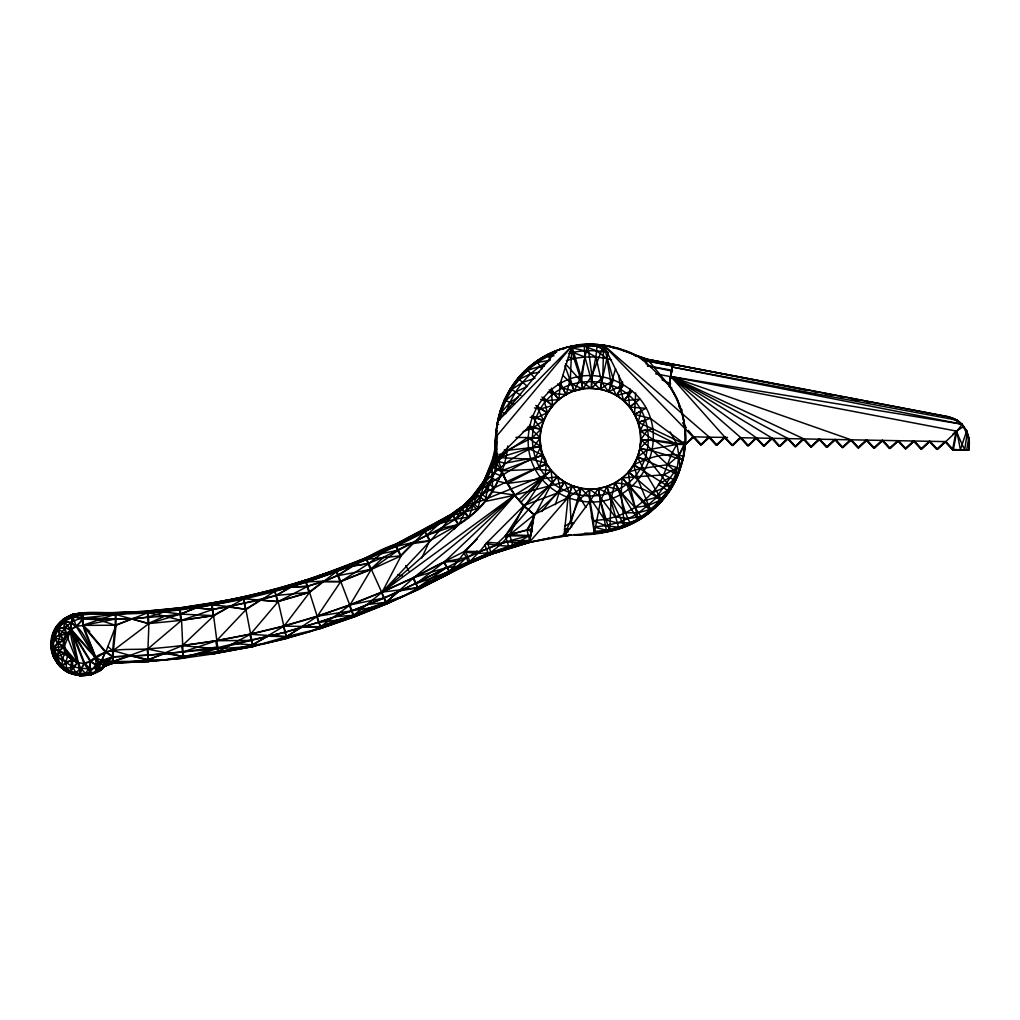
<?xml version="1.0" encoding="UTF-8"?>
<svg xmlns="http://www.w3.org/2000/svg" width="1020" height="1020" viewBox="0 0 1020 1020"><rect width="100%" height="100%" fill="white"/><g stroke="black" fill="none" stroke-linecap="round" stroke-linejoin="round"><path stroke-width="1.5" d="M131.758 611.809C108.337 619.88 77.915 602.858 59.3 623.59C52.517 629.773 50.949 639.336 51 648.121C53.499 667.921 77.112 682.533 95.255 672.307C100.763 651.04 78.463 634.032 82.875 612.778L83.296 625.375L100.776 670.178C91.379 676.247 79.7 676.987 69.398 673.047C52.492 665.448 45.747 643.161 55.615 627.478C68.493 607.346 95.153 613.568 115.107 612.637L131.758 611.809C212.644 611.031 292.663 590.835 366.868 559.406C402.594 543.507 439.492 527.2 469.927 502.273C484.321 490.709 486.884 471.814 497.594 457.661L493.553 458.337L491.895 466.433L492.622 491.729C483.913 505.002 472.324 516.273 458.796 524.611L382.079 592.212L353.723 615.289L321.007 628.371L286.697 638.265L283.33 626.089L249.709 634.223L215.743 640.751L181.509 645.647L183.651 658.168C216.737 645.851 251.519 640.598 285.702 632.17C313.216 623.857 340.961 616.003 367.378 604.579C423.274 584.702 471.839 547.064 530.833 535.589L534.327 514.679C519.639 503.37 507.858 488.389 501.547 470.857C499.111 459.561 492.775 448.813 495.95 436.993C496.561 410.346 508.7 384.298 529.112 367.085C553.949 345.232 590.822 338.576 621.894 349.63C642.294 354.475 654.445 371.777 669.031 385.369C677.624 398.476 683.094 413.368 685.006 428.935C686.894 450.738 681.411 473.318 669.005 491.411C658.372 507.577 642.472 519.983 624.52 527.085C601.099 535.997 575.433 532.886 551.183 537.757L571.136 534.99L529.329 542.347L488.835 554.944L468.958 563.359L418.404 589.19L386.389 603.802L369.622 607.958L316.519 616.361L283.33 626.089L319.897 626.752L336.766 620.224L353.073 615.289L369.622 607.958L404.685 595.45L418.939 589.19L470.577 562.874L491.589 554.102L529.609 542.347L529.979 540.46L511.441 540.766L509.643 534.735L523.91 505.627C509.809 492.418 504.224 473.701 493.553 458.337M636.021 356.439L633.892 354.679L619.14 348.623L603.585 345.13L587.673 344.301L584.269 346.15L584.944 357.038L591.46 380.817L600.117 389.308C620.568 393.095 637.372 410.703 640.42 430.988L682.903 459.816C689.01 434.392 684.165 407.018 669.413 385.369L672.843 364.14L669.031 385.369L677.114 398.935L682.112 413.597L709.423 437.197L717.06 445.128L725.092 437.401L670.879 376.571L669.031 385.369L647.445 359.346C623.245 350.727 598.268 339.239 571.837 346.162C572.59 360.238 580.979 374.48 582.611 388.977C591.345 387.728 600.321 388.594 608.57 391.744C643.735 403.729 652.405 455.991 622.085 478.023L651.028 509.12L650.76 511.466C629.773 530.03 601.086 534.149 574.107 534.684C616.807 536.979 662.209 516.018 678.249 474.542L641.019 439.747C640.267 451.159 636.199 463.029 628.422 471.928L634.058 476.901L663.931 474.848L677.293 467.695L679.97 468.562C672.473 493.157 653.782 512.958 630.143 522.712L617.087 522.89L605.561 525.708L593.755 526.957L593.971 531.573L606.734 531.917L598.23 488.606L606.938 486.489L611.158 498.41L624.52 527.085L621.206 493.96L622.085 478.023L628.6 471.928L662.133 500.756L644.704 471.342L637.462 456.934L640.075 448.494L652.583 450.916L682.903 459.816L678.249 474.542L637.64 456.934L633.598 464.827L640.012 468.741L668.1 464.648L677.293 467.695C672.945 488.274 657.951 504.951 641.044 516.617L628.129 518.542L617.087 522.89L604.465 519.499L593.5 520.659L591.243 516.719M83.423 612.778L72.267 614.397L72.968 616.692C64.757 635.689 79.624 656.14 79.802 675.699L91.035 674.704L99.463 668.202L112.927 663.127C111.244 646.208 116.471 629.569 115.107 612.637C222.768 610.036 328.733 579.908 424.397 531.318C461.257 515.648 495.924 484.003 497.224 441.418M682.112 413.597L603.585 345.13L602.858 376.941L591.562 388.378C550.481 385.611 523.732 439.773 551.374 470.462L541.697 478.367L514.526 495.146L523.91 505.627L487.241 542.308L479.719 551.527L465.426 551.412L470.577 562.874L457.508 566.355L446.569 567.541L415.548 583.529L383.813 598.013L351.428 610.967L318.444 622.366L284.975 632.17L217.107 648.733L183.103 658.168L213.511 653.884L218.267 651.512L212.173 604.834L227.651 600.091L243.474 597.019L253.036 646.54L249.709 634.223L286.199 636.633L321.007 628.371L354.259 616.87L386.937 603.802L418.939 589.19L449.463 571.595L465.426 551.412L514.909 495.146L507.526 483.48L498.474 481.376L487.254 475.894C478.724 491.092 467.339 504.875 452.179 513.825C406.087 541.48 356.885 563.818 305.732 580.316L305.184 580.316C233.873 604.528 158.317 618.197 82.875 612.778L115.655 612.637C117.44 629.557 112.213 646.195 113.475 663.127L104.525 666.302L100.776 670.178L91.035 674.704L85.578 673.264L80.975 668.84L78.26 662.605L71.247 629.417L71.234 622.608L73.631 616.679L78.17 613.747L83.41 617.992C110.032 617.584 138.465 623.105 163.646 611.885C189.618 604.694 216.763 603.496 242.938 597.019C285.638 590.784 326.668 576.249 366.206 559.406C385.802 548.377 407.095 542.002 429.547 540.919C446.441 530.948 464.75 522.584 478.622 508.317C494.789 491.474 505.639 469.302 507.718 445.969M564.557 500.68L569.491 492.889L572.271 485.839L580.724 488.274L589.649 489.205L589.534 501.802L594.367 533.256L584.766 533.192M606.109 347.438L596.802 346.162L584.269 346.15L571.85 347.82L584.536 350.752L595.999 357.051L601.507 381.888L608.57 391.744L613.415 379.988C535.525 351.747 491.385 466.204 568.051 497.594C645.94 525.823 690.094 411.379 613.415 379.988L600.308 389.308L591.383 388.378C591.103 373.537 596.878 359.346 596.968 344.479L604.618 346.596M504.25 449.884L507.361 450.33L540.613 446.594C539.401 455.149 554.472 464.291 539.606 466.816C509.171 480.267 478.482 493.897 451.63 513.825L458.031 524.611L426.564 535.385L383.877 557.047L370.438 569.453L337.76 575.701L323.455 581.234L308.907 592.327L275.795 595.489L229.245 606.645L213.295 615.595L180.055 614.078L164.858 616.131L148.142 623.551L147.314 610.98L148.04 612.663L116.114 625.234L105.825 651.831L100.585 662.235L99.463 668.202C83.704 669.286 65.267 670.089 59.338 651.41C54.391 635.269 67.868 620.415 83.41 617.992L76.921 626.356L71.247 629.417L64.171 646.591L59.338 651.41L56.865 657.326L54.111 658.41C47.188 641.644 54.927 620.326 72.802 614.397L73.631 616.679L83.41 617.992L115.757 614.32M633.611 354.679L647.445 359.346L948.676 416.81L957.295 420.189L962.268 424.256L956.862 431.179L937.609 449.335L929.883 441.316L921.85 449.042L914.124 441.01L906.104 448.736L898.378 440.716L890.345 448.443L882.619 440.411L874.599 448.137L866.872 440.104L858.84 447.831L851.113 439.811L843.094 447.538L835.367 439.505L827.335 447.232L819.608 439.212L811.588 446.938L803.862 438.906L795.829 446.632L788.103 438.613L780.071 446.339L772.357 438.307L764.324 446.033L756.598 438.001L748.565 445.727L740.851 437.707L732.819 445.434L725.092 437.401L716.308 445.128L709.423 437.197L693.753 436.802L685.351 444.529L650.352 418.366L634.555 414.413L635.626 392.955M593.971 531.573L606.39 530.247L630.921 524.229C623.169 511.504 621.996 495.337 614.983 482.932L611.158 498.41L609.692 531.407L600.5 501.049L598.408 488.606L589.458 489.205L589.254 496.765L593.5 520.659L593.755 526.957L606.39 530.247L619.089 528.895L606.76 486.489L614.983 482.932L638.443 520.404L630.322 487.828L628.422 471.928L633.777 464.827L671.262 488.312L639.897 448.494L641.019 439.747L653.743 439.99L685.351 444.529L693.753 436.802L701.479 444.835L709.423 437.197L700.715 444.835L688.258 430.427M591.562 388.378L591.931 375.781L587.673 344.301L580.979 376.52L574.273 391.094L562.326 388.033L557.659 383.89M148.04 612.663C150.118 628.906 146.752 645.226 148.627 661.483L112.927 663.127L105.825 665.512L100.228 670.178L90.487 674.704L90.13 661.432L70.482 629.417L62.806 619.497L72.802 614.397L63.355 619.497L55.615 627.478L66.172 634.198L77.495 662.605L69.398 673.047L80.338 675.699L85.578 673.264L89.339 668.062L90.895 661.432L105.825 651.831L113.296 650.518L148.907 623.551L180.795 614.078L195.751 607.996L211.828 603.164L227.116 600.091L243.244 598.676L277.414 601.57L308.907 592.327L305.184 580.316M606.964 351.696L596.802 346.162L587.405 344.467L571.837 346.162L570.32 379.172L574.273 391.094L582.803 388.977L591.931 375.781L603.585 345.13L700.715 444.835L708.658 437.197L716.308 445.128L724.327 437.401L732.054 445.434L740.087 437.707L747.813 445.74L755.833 438.014L763.559 446.033L771.592 438.307L779.318 446.339L787.338 438.613L795.064 446.632L803.097 438.906L810.823 446.938L818.843 439.212L826.57 447.232L834.602 439.505L842.329 447.538L850.349 439.811L858.075 447.844L866.107 440.117L873.834 448.137L881.854 440.411L889.58 448.443L897.613 440.716L905.339 448.736L913.359 441.01L921.085 449.042L929.118 441.316L936.844 449.335L944.864 441.609L952.591 449.642L968.452 449.947C972.391 435.196 963.02 419.755 948.128 416.81L959.08 421.974L966.731 430.657L968.426 439.263L969 449.935L968.949 438.217L962.268 424.256L672.422 367.047L669.031 385.369L672.843 364.14M148.142 623.551L115.107 614.32L82.531 625.375L105.073 651.831L102.038 660.412L105.825 665.512L100.776 670.178L95.255 672.307L74.6 674.22L62.08 665.308L52.67 653.221L53.677 632.502L57.592 628.753L63.89 627.784L70.482 629.417L95.434 657.76L102.038 660.412L112.837 661.432L148.078 661.483L163.633 660.055L200.264 653.412L218.267 651.512L250.474 634.223L278.179 601.57L307.747 586.322L322.409 581.833L340.706 581.604L371.203 569.453L398.335 550.201L440.869 528.245L455.532 519.218L461.881 509.248L474.772 493.667L490.327 471.406L507.361 450.33L532.389 437.682L540.014 437.835L540.791 446.594L542.908 455.124L535.5 457.585L504.645 463.207L492.609 459.829L495.006 448.507L496.612 448.762L484.105 481.045L483.391 485.826L492.622 491.729L514.909 495.146L444.299 562.007L413.546 577.856L382.079 592.212L349.975 605.064L317.284 616.361L286.862 636.633L252.501 646.54L217.107 648.733L147.543 655.197L112.684 656.829L102.038 660.412L96.211 664.53L89.798 672.384L85.093 675.049L64.987 669.91L62.08 665.308L62.36 658.907L65.267 652.762L63.712 640.152C65.611 629.417 77.609 627.606 82.658 619.089L97.792 619.599L132.409 618.604L164.858 616.131L180.808 620.338L213.295 615.595L211.293 603.164L212.173 604.834M62.806 619.497L64.91 621.397L64.63 627.784L66.938 634.198C60.358 644.5 66.389 659.634 78.26 662.605L72.853 666.761L66.631 668.431L60.486 667.042C47.621 653.578 49.291 631.189 63.355 619.497L73.631 616.679L59.912 623.59M69.398 673.047C48.412 664.147 49.317 634.669 64.91 621.397C87.108 623.947 87.503 654.649 104.525 666.302L113.488 661.432L147.849 648.911L181.573 620.338L212.989 609.386L259.947 600.091L276.535 595.489L290.483 587.354L305.732 580.316L320.42 575.05L336.192 571.378L339.94 581.604L370.438 569.453L365.606 557.851L394.957 544.527L462.124 508.559L545.241 475.205L551.374 470.462L546.286 463.169L545.241 475.205L505.372 535.806L495.465 545.216L486.476 549.066L474.925 553.222L466.216 557.647L443.534 562.007L450.228 573.074C474.262 556.843 502.171 547.855 529.979 540.46M95.867 672.295L99.463 668.202L90.895 661.432C77.278 668.202 60.167 655.019 63.712 640.152L59.415 634.886L57.592 628.753L59.3 623.59C75.837 612.255 95.918 613.81 115.107 614.32M540.6 399.419L546.656 400.681L558.934 399.559L560.273 383.622L571.837 346.162C556.168 349.516 541.212 356.477 529.112 367.085C505.04 386.899 495.057 418.238 495.006 448.507L497.263 438.46M492.609 459.829L528.475 448.545L540.791 446.594C535.959 419.985 555.951 392.827 582.611 388.977L571.57 383.941L562.9 375.398M54.302 632.502L58.267 628.753L64.63 627.784L71.247 629.417L84.673 663.102L80.975 668.84L80.338 675.699L75.684 672.486L72.853 666.761L72.369 659.965L64.171 646.591L58.319 643.072L54.481 637.921L51.523 637.398L56.164 627.478L64.91 621.397M78.26 662.605L53.996 647.827L51 648.121L52.071 637.398L58.267 628.753L55.615 627.478M261.031 599.645L245.514 609.335L242.938 597.019L274.801 589.394L305.732 580.316L321.007 628.371L316.519 616.361L349.21 605.064L381.327 592.212L417.613 587.673L457.508 566.355L488.172 553.363L505.142 549.27L508.661 546.236L505.372 535.806L557.277 476.786L564.379 481.963L572.462 485.826L568.051 497.594L564.009 535.984M532.389 437.682C535.385 361.514 648.223 363.668 648.325 439.9C645.316 516.056 532.478 513.914 532.389 437.682L541.135 429.089L531.93 416.109L543.571 420.648L547.434 412.756L552.611 405.654L551.157 389.742L558.934 399.559M70.316 670.841L71.604 659.965L63.406 646.591L57.579 643.084L53.805 637.933L51.523 637.398M306.306 581.923L320.969 575.05L366.154 557.851L386.937 603.802L353.723 616.87L336.766 620.224L320.458 628.371L354.259 616.87L386.325 602.246L413.546 577.856L514.909 495.146L485.635 501.343C485.992 485.75 496.88 473.471 497.594 457.661M591.383 388.378L581.375 381.505L584.944 357.038L572.73 352.333L569.861 352.066M967.189 433.372L964.69 449.871L956.097 431.192L963.568 426.666M650.76 511.466L622.276 478.023L614.792 482.932C631.584 483.85 649.243 489.217 661.228 501.47L651.028 509.12L638.482 512.754L625.413 512.843L609.144 493.642L598.23 488.606L589.534 501.802L564.251 535.806L578.608 500.642L580.903 488.274L572.462 485.826L564.379 481.963L560.413 488.44L541.735 511.581M600.117 389.308L608.239 352.384M594.367 533.256L600.5 501.049L606.76 486.489L614.983 482.932M969 449.935L952.591 449.642L956.097 431.192L952.731 434.316M953.356 449.642L956.862 431.179L670.879 376.571L740.851 437.707L747.813 445.74L756.598 438.001L763.559 446.033L772.357 438.307L779.318 446.339L788.103 438.613L795.064 446.632L803.862 438.906L810.823 446.938L819.608 439.212L826.57 447.232L835.367 439.505L842.329 447.538L851.113 439.811L858.075 447.844L866.872 440.104L873.834 448.137L882.619 440.411L889.58 448.443L898.378 440.716L905.339 448.736L914.124 441.01L921.085 449.042L929.883 441.316L936.844 449.335L945.629 441.609L953.356 449.642L968.452 449.947M966.654 449.897L968.949 438.217L968.426 439.263M646.195 364.025L647.445 359.346M600.308 389.308L602.858 376.941M500.183 453.964L494.534 473.191L489.052 484.258L482.205 494.56L474.134 503.906L464.942 512.167L454.792 519.218L439.276 523.681L423.657 529.839L409.849 537.183L396.295 546.044L401.089 555.875L382.079 592.212L514.526 495.146L564.57 481.963L557.468 476.786L551.183 470.462L552.241 482.486L526.983 529.852L530.03 542.104L549.665 538.063L529.329 542.347L505.142 549.27L512.728 545.19L529.609 542.347L531.968 528.857L509.643 534.735C498.818 547.651 485.061 558.055 468.958 563.359L463.552 551.922L477.36 538.955M497.581 437.019L495.95 436.993L497.314 430.759M499.698 419.959C505.461 390.188 527.225 364.051 555.454 352.984M571.646 526.957L571.136 522.265L580.724 488.274L589.254 496.765L604.465 519.499C622.582 516.209 639.387 506.812 651.691 493.119C665.818 479.833 666.596 459.536 677.025 444.389L684.968 444.541L693.753 436.802M548.046 392.05L553.936 393.669L566.24 394.651L570.32 379.172M539.606 466.816L542.729 455.124L546.465 463.169L507.144 483.48L502.439 472.26L491.895 466.433L484.105 481.045L469.723 499.494L453.097 515.266L430.312 540.919L382.079 592.212M615.608 368.768L608.57 391.744M80.975 668.84L75.684 672.486L69.934 673.034L66.631 668.431L65.892 662.069L67.715 655.516M96.186 657.76L71.247 629.417L66.938 634.198L60.154 634.886L54.481 637.921L51.548 648.121L53.282 653.221M650.352 418.366L638.125 422.458L634.746 414.413L645.902 408.319L629.659 407.12L628.46 395.097L630.245 389.053M677.777 474.453L683.362 456.322L684.076 444.516L685.351 444.529L692.988 436.815M555.364 504.67L560.413 488.44L557.468 476.786L549.308 486.285L523.515 505.627L534.327 514.679L523.515 505.627L558.195 492.762L572.462 485.826L585.977 507.514M618.949 375.334L620.3 389.143L623.743 400.796L632.158 391.297L616.462 395.62L620.3 389.143L622.633 381.875M966.731 430.657L960.394 449.769L956.862 431.179M494.496 487.407L483.684 481.108L490.084 467.109L497.824 457.559L528.895 426.666L540.192 437.835L533.077 447.767C509.464 457.291 490.888 474.415 474.772 493.667L477.13 494.432L468.613 517.892L460.798 507.909L469.723 499.494L478.622 508.317L452.446 515.266M506.328 412.233C513.162 390.418 528.806 371.611 549.028 360.94M598.408 488.606L589.458 489.205L599.339 496.077L615.162 516.872L628.129 518.542C643.607 512.371 652.928 497.811 667.539 490.467C676.796 481.274 680.225 468.575 683.362 456.322C666.608 451.541 648.771 457.495 633.598 464.827L638.227 480.216L651.091 511.555M79.917 673.302L83.908 663.115L70.482 629.417M502.439 472.26L492.622 491.729M421.808 557.966L429.547 540.919L423.657 529.839L452.179 513.825L461.129 507.233L468.843 517.114L454.792 519.218M72.853 666.761L69.934 673.034L61.034 667.042L54.646 658.41L53.996 647.827L58.319 643.072L64.477 640.152L71.247 629.417L90.895 661.432M491.895 466.433L495.286 462.583L497.824 457.559L527.722 437.593L540.791 446.594L535.5 457.585C513.328 466.535 494.381 480.586 474.772 493.667M440.869 528.245L458.796 524.611L469.927 502.273L475.766 493.361M51.994 642.766L54.481 637.921M683.451 441.787L684.968 444.541L678.848 455.481L668.1 464.648M670.191 431.893L677.025 444.389L678.848 455.481L677.293 467.695L656.421 497.288L643.85 500.858M557.277 476.786L564.57 481.963L558.195 492.762L533.944 514.679L529.329 542.347L533.944 514.679L568.051 497.594L580.903 488.274L572.271 485.839M500.335 475.626L490.327 471.406L490.084 467.109L498.053 454.244M616.641 395.62L623.284 384.82L603.585 345.13L613.415 379.988M469.723 499.494L468.703 501.062L477.589 510.102L483.391 485.826L492.813 478.597M648.325 439.9L640.828 439.747L647.636 429.815L677.025 444.389L647.254 449.947L639.897 448.494L648.325 439.9L677.025 444.389M582.803 388.977L580.979 376.52L571.837 346.162C522.087 355.457 487.178 408.013 497.824 457.559L531.114 459.217L546.465 463.169M487.305 488.312L473.191 505.589L455.532 519.218L458.796 524.611M84.673 663.102L89.339 668.062L91.035 674.704L100.228 670.178L104.779 664.147L131.032 655.694L147.9 659.8L163.633 660.055M336.205 569.797L336.842 571.378L309.672 592.327L284.095 626.089L252.743 644.895L233.708 643.582M620.3 389.143L623.245 385.445M531.152 535.232L528.462 535.984L505.372 535.806L526.983 529.852L532.873 522.546M556.55 350.65L497.862 421.132L571.837 346.162L495.95 436.993M453.925 529.457L458.031 524.611M623.564 400.796L628.46 395.097M568.051 497.594L529.329 542.347L530.03 542.104L518.224 542.793L507.259 541.824L495.465 545.216L485.596 543.431M521.029 502.159L545.241 475.205L518.772 500.055M455.532 519.218L452.179 513.825L425.059 531.318L401.089 555.875L371.203 569.453L349.975 605.064L320.548 626.752L311.355 631.189L286.697 638.265L278.179 601.57L274.252 589.394L277.414 601.57M60.486 667.042L71.604 659.965M443.534 562.007L463.552 551.922L474.925 553.222L476.99 550.991M740.851 437.707L732.054 445.434L725.092 437.401L708.658 437.197M275.298 591.026L246.279 609.335L216.508 640.751L183.001 651.907L148.27 655.197L113.424 656.829L100.585 662.235L113.488 661.432M578.608 500.642L589.649 489.205L580.903 488.274M72.369 659.965L65.892 662.069L61.034 667.042L53.996 647.827M366.206 559.406L400.325 555.875L413.164 542.857M82.658 619.089L72.968 616.692L67.575 617.087L57.592 628.753L51.382 642.766L53.32 647.827L58.599 651.41L65.267 652.762L77.495 662.605L63.406 646.591L58.599 651.41L56.189 657.326L57.388 662.63L62.08 665.308M479.719 551.527L469.927 561.332L418.264 587.673L405.22 595.45L386.389 603.802L381.327 592.212L412.781 577.856L442.132 562.734M457.508 566.355L466.216 557.647M243.895 598.676L214.06 615.595L182.274 645.647L148.563 659.8L104.779 664.147L96.211 664.53L90.13 661.432L83.908 663.115L89.798 672.384M426.564 535.385L439.276 523.681M490.084 467.109L495.286 462.583M385.675 602.246L400.414 590.134M635.473 402.377L629.659 407.12L623.743 400.796L639.782 399.202L629.837 407.12L634.555 414.413L641.108 410.767L638.125 422.458L645.214 419.998L640.228 430.988L647.636 429.815M534.327 514.679L509.643 534.735L530.833 535.589M505.805 413.635L499.851 411.838L505.792 400.579L515.584 391.973L527.391 386.363L517.816 378.305L527.71 370.311L540.09 366.282L544.45 366.116M112.927 663.127L148.627 661.483L147.084 648.911C204.854 644.806 262.063 633.79 317.284 616.361L340.706 581.604L368.717 563.652L381.391 553.643L395.505 544.527L409.3 537.183L424.397 531.318M458.554 561.127L444.299 562.007L416.287 583.529L418.404 589.19L412.781 577.856L446.569 567.541L417.613 587.673L470.577 562.874M396.295 546.044L394.957 544.527C368.36 552.611 348.228 572.857 322.409 581.833M647.254 449.947L637.462 456.934L644.449 459.663M523.158 431.587L533.46 427.635L543.571 420.648L536.762 406.24L547.434 412.756L543.239 397.367L552.611 405.654M90.13 661.432C105.634 646.144 128.099 650.416 147.849 648.911M337.76 575.701L351.989 565.896L367.978 563.652L383.877 557.047M474.925 553.222C493.909 554.497 512.856 546.236 528.462 535.984M614.792 482.932L622.276 478.023M518.479 396.907L509.962 402.466L501.419 412.309L497.059 424.282L498.665 424.537M564.723 526.307L571.136 522.265L573.725 523.489M286.199 636.633L302.532 626.752M675.355 480.394L669.604 477.615L658.423 484.398L669.005 491.411L659.914 500.348L647.968 505.627L635.039 507.463L618.388 489.549L606.76 486.489M105.825 665.512L104.525 666.302L106.718 661.903L113.424 656.829L105.825 651.831L83.296 625.375L76.156 626.356L70.482 622.608L64.234 621.397L63.89 627.784L66.172 634.198L59.415 634.886L53.805 637.933L63.712 640.152L57.579 643.084L53.32 647.827L51 648.121M275.795 595.489L290.878 587.048L307.007 586.322L323.455 581.234L339.94 581.604M383.813 598.013L349.21 605.064L353.723 616.87L369.622 607.958M147.084 648.911L182.848 656.485L199.576 654.088L212.963 653.896L252.08 644.895L268.859 635.792M54.111 658.41L65.267 652.762M418.404 589.19L450.228 573.074L444.299 562.007M608.749 391.744L623.284 384.82M651.691 493.119L663.676 487.904L673.787 479.655L679.97 468.562L678.848 455.481L684.076 444.516L684.968 444.541M468.193 561.829L476.914 559.993L491.589 554.102L487.241 542.308L501.496 543.405M495.465 467.695L501.547 470.857L542.908 455.124L528.475 448.545M132.409 618.604L115.349 625.234L97.792 619.599M180.808 620.338L180.055 614.078L196.184 607.831L212.249 609.386L229.245 606.645L245.514 609.335M147.9 659.8L165.801 653.195M449.463 571.595L416.287 583.529L413.546 577.856M484.768 544.654L488.835 554.944L505.716 549.321M533.639 378.803L522.572 382.334L511.708 389.525L504.313 399.878L514.258 404.417M488.835 554.944L491.589 554.102M309.672 592.327L278.179 601.57L259.947 600.091M505.142 549.27L530.03 542.104M556.716 352.002L547.536 354.565L550.303 360.175M568.433 353.519C580.864 350.026 594.099 349.924 606.76 352.18M566.368 360.608C580.903 356.056 596.84 355.661 611.515 359.831M628.422 471.928L640.012 468.741M218.267 651.512L253.036 646.54L212.963 653.896L235.518 648.07M598.23 488.606L606.938 486.489M252.501 646.54L287.245 638.265L262.267 644.181L252.08 644.895M351.989 565.896L335.656 569.797L336.192 571.378M518.224 542.793L529.584 540.46M381.391 553.643L398.335 550.201M115.923 618.936L83.296 625.375L116.114 625.234M212.963 653.896L253.036 646.54M548.887 360.43L537.502 362.495L529.112 367.085L527.71 370.311L535.028 378.369M539.376 372.211L530.783 373.715L519.065 379.376L510.331 388.633L520.914 395.326M399.457 590.899L418.264 587.673M640.828 439.747L640.42 430.988L653.004 429.037L685.351 444.529M412.233 543.711L430.312 540.919L424.192 529.839M351.632 566.291L368.717 563.652M507.144 483.48L557.468 476.786L551.183 470.462M214.06 615.595L181.573 620.338L148.907 623.551L131.261 618.706M148.078 661.483L183.651 658.168L183.001 651.907L217.54 646.961M274.252 589.394L290.878 587.048M559.266 349.554L563.996 348.904M563.116 534.391L566.189 533.97M63.406 646.591L53.32 647.827L56.189 657.326L62.36 658.907M367.378 604.579L386.325 602.246M318.444 622.366L336.766 620.224M147.314 610.98L179.941 607.831L181.573 620.338L183.001 651.907M131.21 611.809L147.377 612.663L179.545 609.501L180.055 614.078M622.085 478.023L634.058 476.901M163.085 660.055L183.651 658.168M199.576 654.088L217.783 652.43L215.743 640.751L251.06 640.381M564.175 529.163L570.282 528.653M68.187 617.087L73.631 616.679M334.7 616.705L353.723 615.289L353.723 616.87M290.483 587.354L307.747 586.322M501.547 470.857L535.564 469.251L551.374 470.462M554.038 355.814L548.25 356.069L536.596 361.106L541.875 368.87M305.643 581.923L323.455 581.234M301.474 627.262L320.548 626.752M571.57 346.162L584.269 346.15L596.445 350.765L606.951 358.555L611.222 384.693L616.462 395.62M564.57 481.963L569.491 492.889L571.136 522.265M179.545 609.501L179.941 607.831M179.392 607.831L196.184 607.831M72.267 614.397L82.786 614.499M724.327 437.401L727.477 437.465M740.087 437.707L945.629 441.609L952.591 449.642M515.929 437.376L540.192 437.835M267.788 636.225L286.862 636.633M200.264 653.412L213.511 653.884M527.442 427.278L540.944 429.089M495.465 545.216L508.661 546.236M195.751 607.996L212.989 609.386M181.509 645.647L217.107 648.733M530.158 417.295L536.265 417.919L543.38 420.648M211.522 604.834L229.245 606.645M163.646 611.885L180.795 614.078M228.136 607.002L246.279 609.335M534.454 407.898L540.702 408.841L547.243 412.756L536.265 417.919L532.402 415.51M962.268 424.256L670.879 376.571L756.598 438.001M164.692 653.361L183.511 656.485M647.47 365.81L672.524 370.336M672.422 367.047L957.295 420.189L957.487 420.928M673.315 365.989L642.498 359.856M953.942 418.786L950.831 418.2L953.942 418.786L959.08 421.974M948.676 416.81L647.177 359.346L768.634 382.882M655.656 373.817L671.3 376.801M771.757 383.482L795.115 388.008M798.226 388.607L806.004 390.125M813.794 391.629L816.905 392.228M824.696 393.745L832.486 395.25M840.263 396.755L843.387 397.367M851.164 398.871L858.955 400.375M866.745 401.893L869.856 402.492M673.353 366.18L646.808 361.003L640.228 357.497M528.895 426.666L541.135 429.089M397.66 574.859L402.199 575.752M147.377 612.663L164.858 616.131M647.458 365.861L672.397 371.14M129.91 655.784L148.563 659.8M568.331 357.178L573.979 358.517M131.032 655.694L112.531 650.53L107.725 646.501M565.246 531.127L568.089 531.917M526.983 529.852L532.427 531.598M851.113 439.811L670.879 376.571L772.357 438.307M593.5 520.659L605.561 525.708L618.515 527.276L642.014 518.033L635.039 507.463L626.777 483.913M609.616 346.214L613.989 348.088M653.004 429.037L638.303 422.458L640.42 430.988M803.862 438.906L670.879 376.571L788.103 438.613M661.993 379.835L670.637 383.89M663.931 474.848L669.604 477.615M667.259 383.558L670.076 385.037M65.892 662.069L56.865 657.326L58 662.63M529.405 425.34L533.46 427.635M669.094 386.274L671.81 387.893M621.894 349.63L624.622 351.275M105.073 651.831L112.684 656.829M535.755 405.463L540.702 408.841L552.419 405.654L541.85 397.099M487.216 498.372L478.571 491.767M549.206 389.844L553.936 393.669L558.756 399.559M477.13 494.432L485.635 501.343M82.531 625.375L89.722 631.418M678.886 406.712L682.189 410.104M565.45 363.808L581.375 381.505M64.477 640.152L60.154 634.886L58.267 628.753M682.584 422.777L686.371 427.877M96.211 664.53L100.228 670.178M95.434 657.76L76.156 626.356L72.968 616.692M405.781 565.488L408.892 570.983M566.049 394.651L560.031 382.474M560.273 383.622L566.24 394.651M400.325 555.875L394.957 544.527M551.374 388.123L553.936 393.669M336.842 571.378L353.723 615.289M564.863 365.67L574.081 391.094M511.441 540.766L513.149 546.809M682.495 413.597L685.006 428.935M685.389 428.923L685.733 444.529"/></g></svg>
